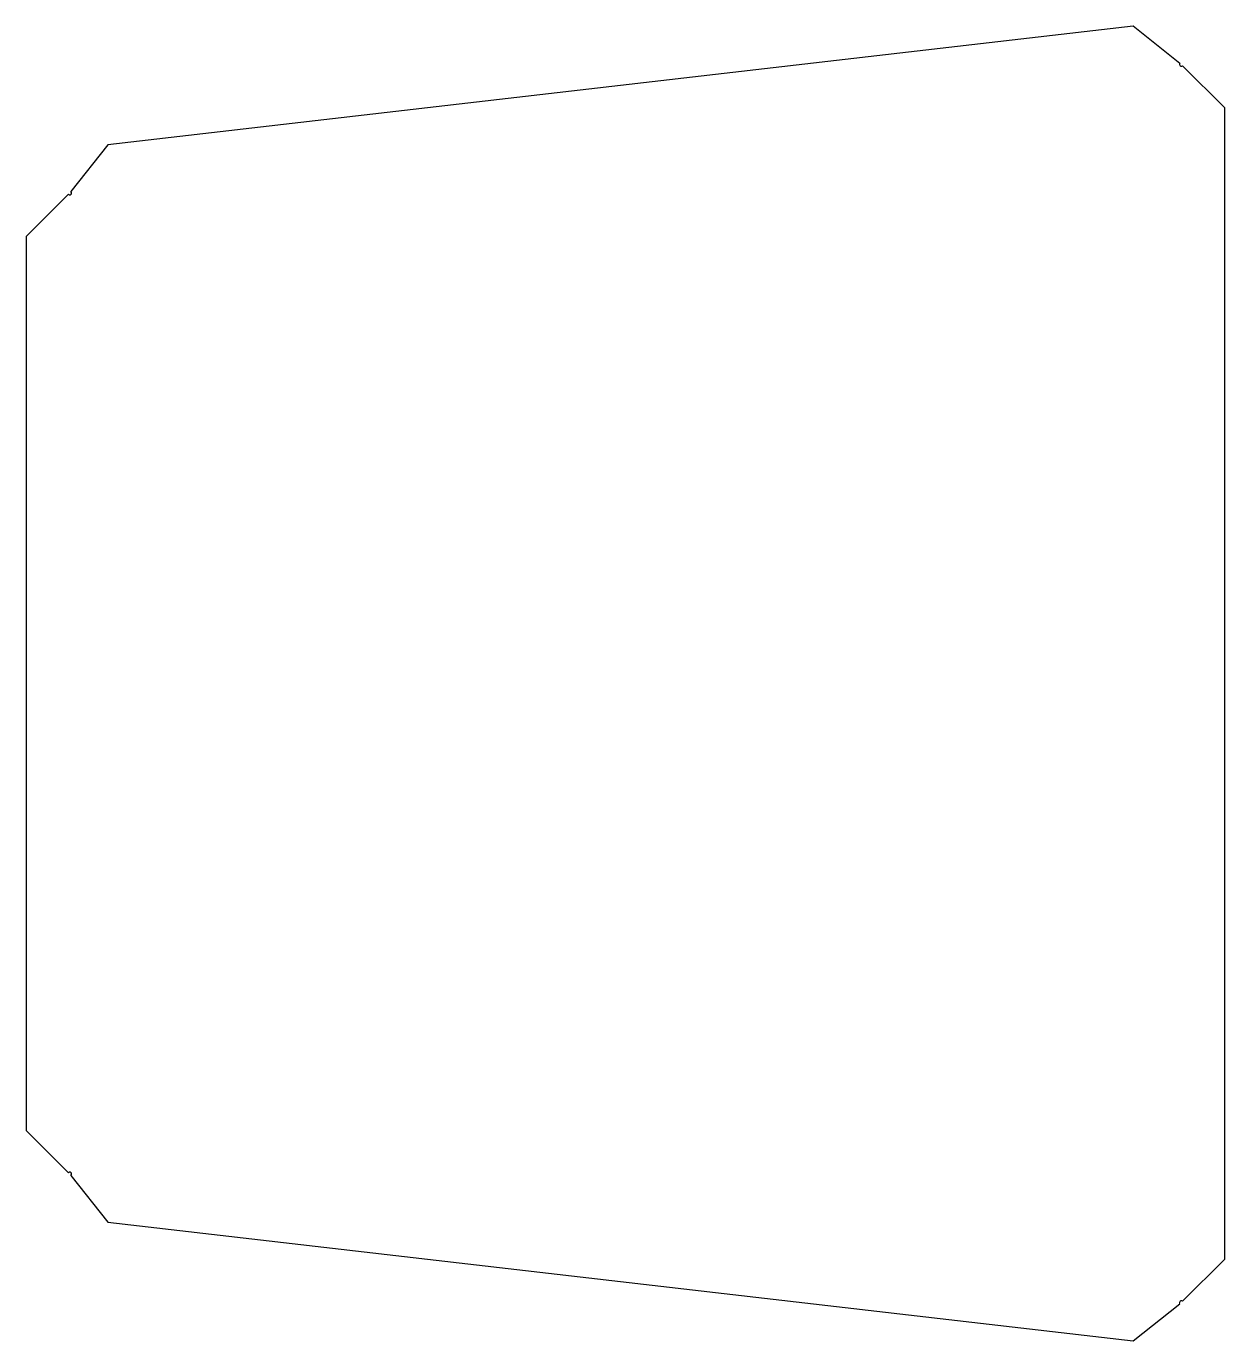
# Model space of a CAD drawing. Header units: inches. Extents: x 2 to 22.7, y 2 to 24.7.
import ezdxf

# ---------------------------------------------------------------- set-up
doc = ezdxf.new("R2010")
doc.units = ezdxf.units.IN
doc.header["$MEASUREMENT"] = 0
doc.layers.get('0').update_dxf_attribs({"linetype": 'CONTINUOUS'})

msp = doc.modelspace()

# ---------------------------------------------------------------- linework, layer by layer
for p, q in [((21.106, 24.693, 0.025), (3.409, 22.646, 0.025)), ((21.913, 24.053, 0.025), (21.106, 24.693, 0.025)), ((22.688, 23.284, 0.025), (21.96, 24.012, 0.025)), ((22.688, 3.409, 0.025), (22.688, 23.284, 0.025)), ((3.409, 22.646, 0.025), (2.769, 21.84, 0.025)), ((2.728, 21.793, 0.025), (2, 21.065, 0.025)), ((2, 21.065, 0.025), (2, 5.628, 0.025)), ((2, 5.628, 0.025), (2.728, 4.9, 0.025)), ((2.769, 4.853, 0.025), (3.409, 4.046, 0.025)), ((3.409, 4.046, 0.025), (21.106, 2, 0.025)), ((21.96, 2.681, 0.025), (22.688, 3.409, 0.025)), ((21.106, 2, 0.025), (21.913, 2.639, 0.025))]:
    msp.add_line(p, q)
for centre, start, end in [((21.938, 24.034, 0.025), 141.6, 315), ((2.75, 21.815, 0.025), 225, 51.6), ((2.75, 4.878, 0.025), 308.4, 135), ((21.938, 2.659, 0.025), 45, 218.4)]:
    msp.add_arc(centre, 0.0312, start, end)

doc.saveas('drawing.dxf')
